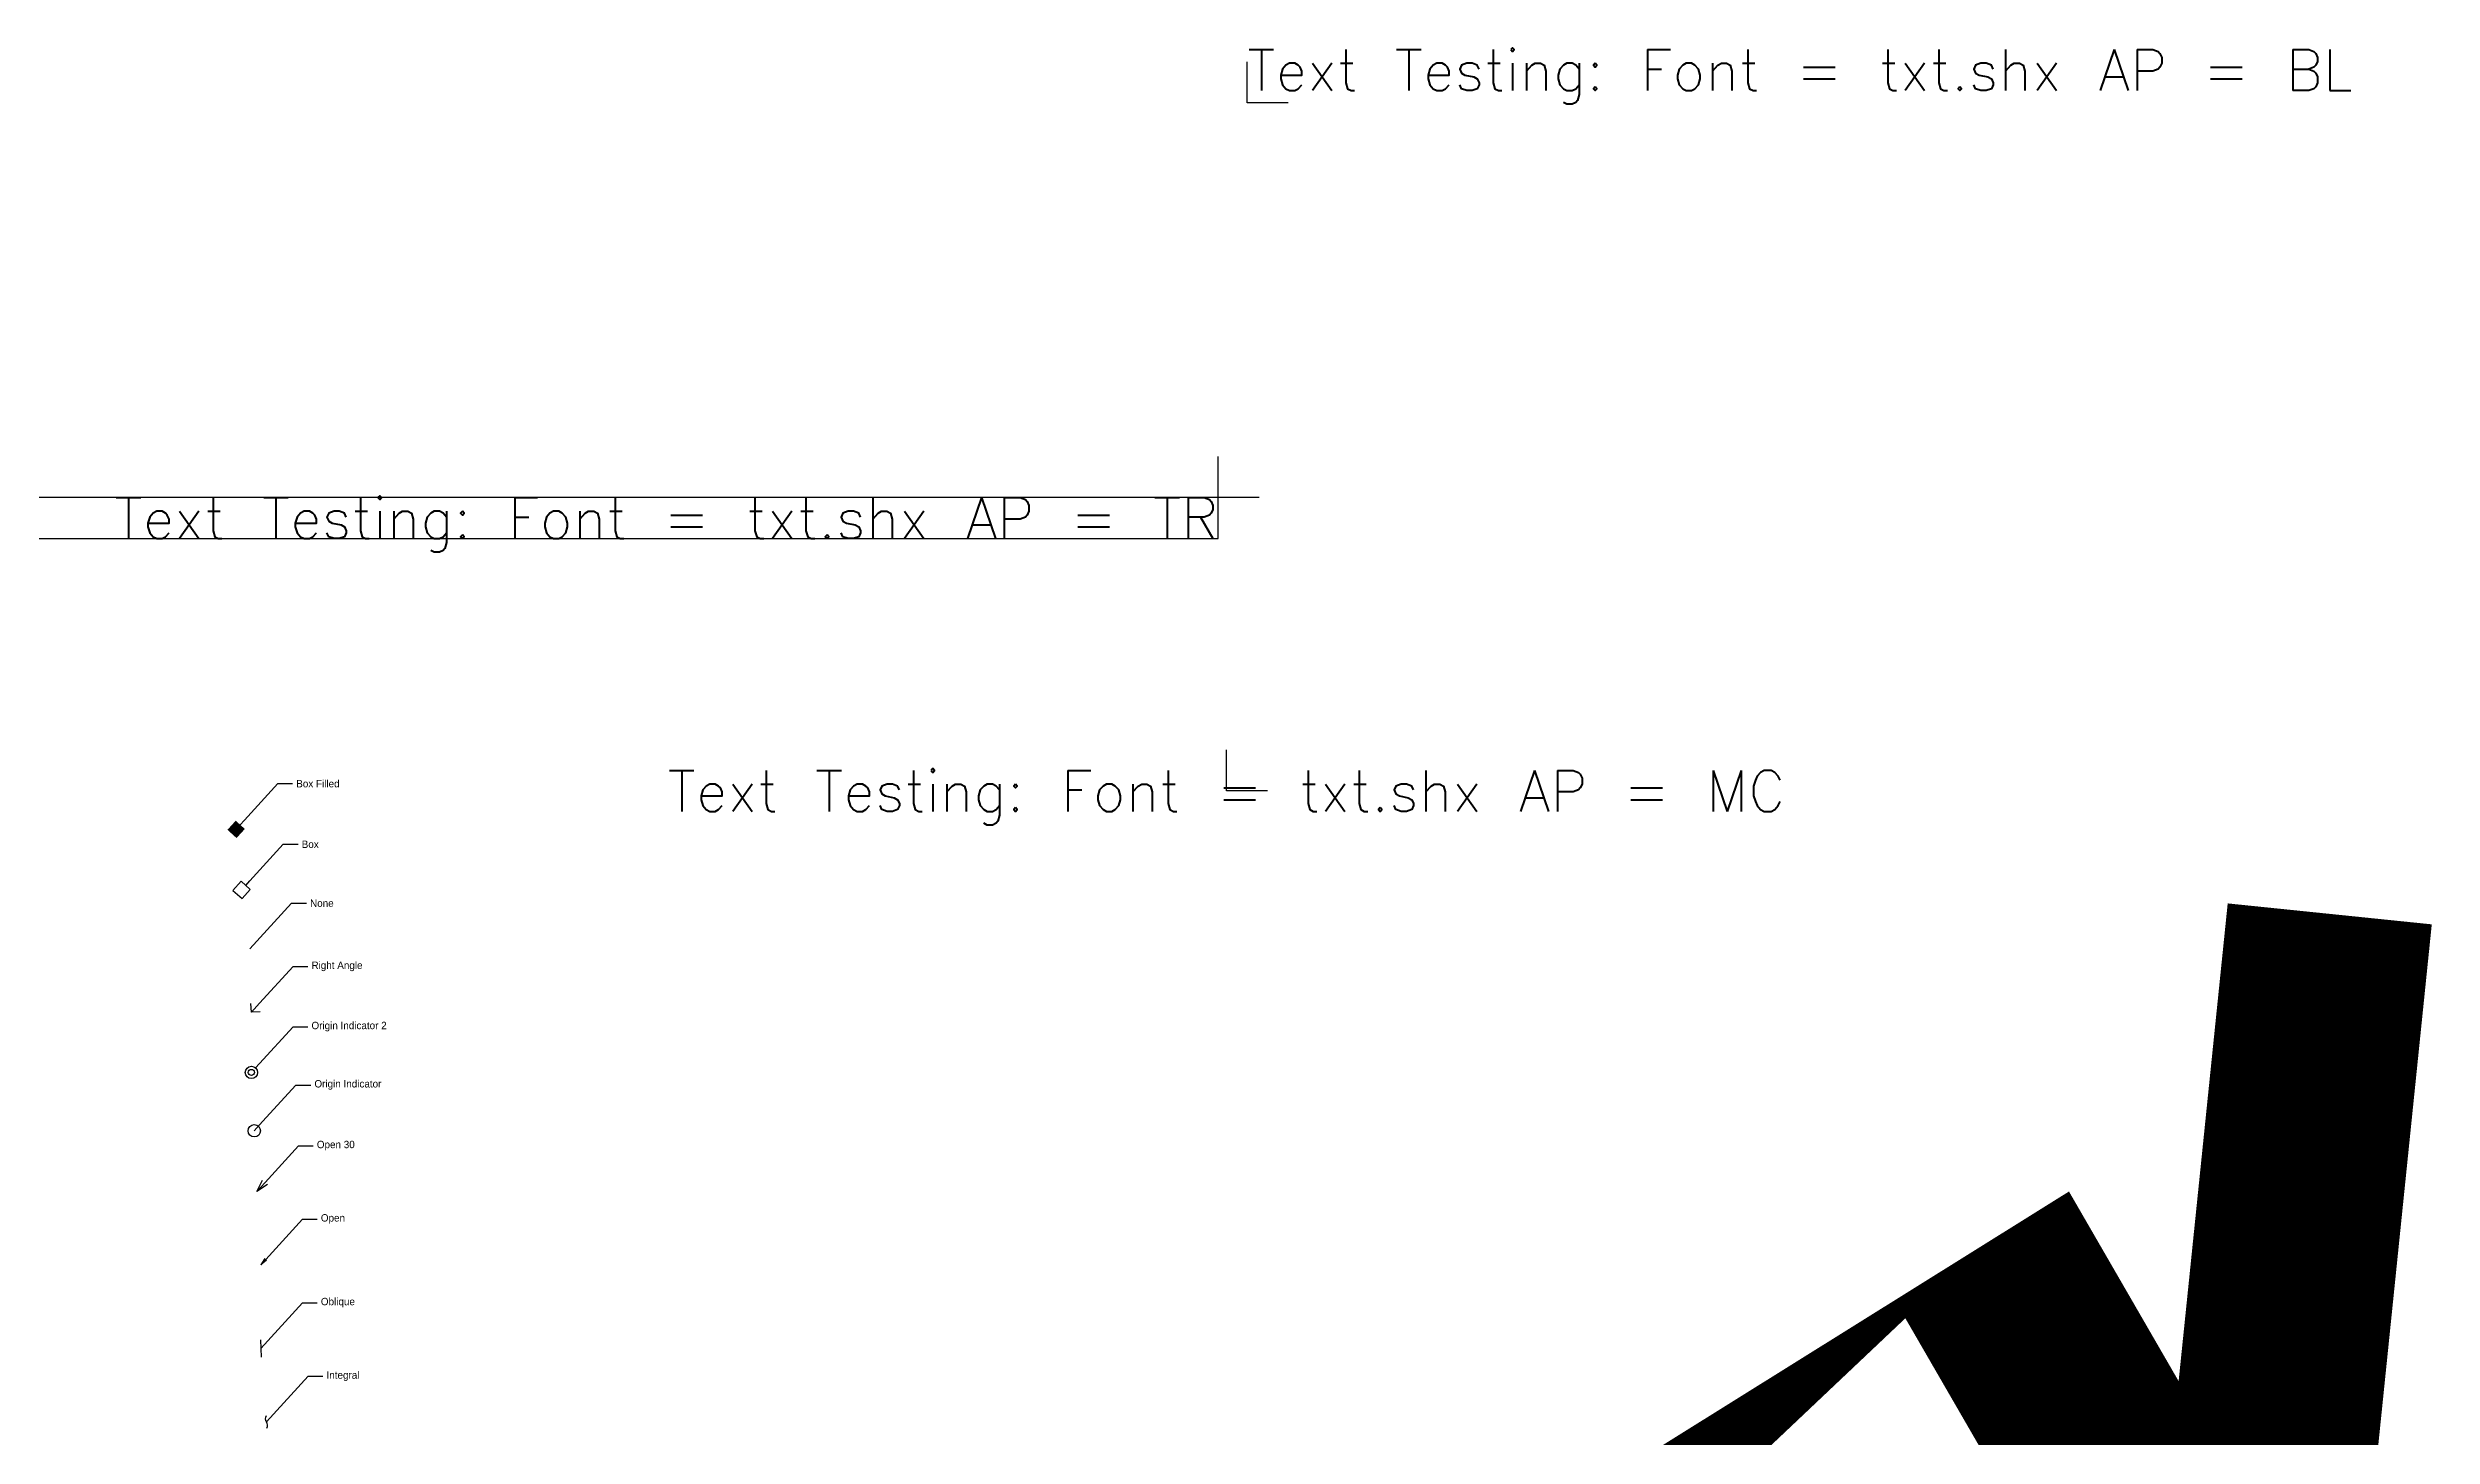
# Model space of a CAD drawing. Header units: inches. Extents: x -39 to 128, y 2 to 78.
# Drawn here: x 23.9 to 82, y 44.3 to 78.1 of the extents above; entities that cross this region are included whole.
import ezdxf
from ezdxf import colors
from ezdxf.entities.mleader import LeaderData, LeaderLine
from ezdxf.enums import TextEntityAlignment as Align
from ezdxf.math import Vec2, Vec3

# ---------------------------------------------------------------- set-up
doc = ezdxf.new("R2010")
doc.units = ezdxf.units.IN
doc.header["$MEASUREMENT"] = 0
doc.layers.add('Mleader ArrowType Testing', color=250, linetype='Continuous')
doc.layers.add('Test', color=3, linetype='Continuous')
doc.styles.add('txt.shx', font='txt.shx')

# ---------------------------------------------------------------- blocks, each defined once
blk = doc.blocks.new('_Integral')
at = {"color": 0, "linetype": 'ByBlock', "lineweight": -2}
for centre, start, end in [((0.44, -0.09), 102, 168), ((-0.44, 0.09), 282, 348)]:
    blk.add_arc(centre, 0.454, start, end, dxfattribs=at)
blk = doc.blocks.new('_Oblique')
at = {"color": 0, "linetype": 'ByBlock', "lineweight": -2}
blk.add_line((-0.5, -0.5), (0.5, 0.5), dxfattribs=at)
blk = doc.blocks.new('_Open')
at = {"color": 0, "linetype": 'ByBlock', "lineweight": -2}
for p, q in [((-1, 0.17), (0, 0)), ((-1, -0.17), (0, 0)), ((0, 0), (-1, 0))]:
    blk.add_line(p, q, dxfattribs=at)
blk = doc.blocks.new('_Open30')
at = {"color": 0, "linetype": 'ByBlock', "lineweight": -2}
for p, q in [((-1, 0.27), (0, 0)), ((0, 0), (-1, -0.27)), ((0, 0), (-1, 0))]:
    blk.add_line(p, q, dxfattribs=at)
blk = doc.blocks.new('_Origin')
at = {"color": 0, "linetype": 'ByBlock', "lineweight": -2}
blk.add_line((0, 0), (-1, 0), dxfattribs=at)
blk.add_circle((0, 0), 0.5, dxfattribs=at)
blk = doc.blocks.new('_Origin2')
at = {"color": 0, "linetype": 'ByBlock', "lineweight": -2}
blk.add_line((-0.5, 0), (-1, 0), dxfattribs=at)
for radius in [0.5, 0.25]:
    blk.add_circle((0, 0), radius, dxfattribs=at)
blk = doc.blocks.new('_Open90')
at = {"color": 0, "linetype": 'ByBlock', "lineweight": -2}
for p, q in [((0, 0), (-1, 0)), ((-0.5, 0.5), (0, 0)), ((0, 0), (-0.5, -0.5))]:
    blk.add_line(p, q, dxfattribs=at)
blk = doc.blocks.new('_None')
blk = doc.blocks.new('_BoxBlank')
at = {"color": 0, "linetype": 'ByBlock', "lineweight": -2}
for p, q in [((-0.5, 0), (-1, 0)), ((0.5, 0.5), (-0.5, 0.5)), ((-0.5, 0.5), (-0.5, -0.5)), ((0.5, -0.5), (0.5, 0.5)), ((-0.5, -0.5), (0.5, -0.5))]:
    blk.add_line(p, q, dxfattribs=at)
blk = doc.blocks.new('_BoxFilled')
at = {"color": 0, "linetype": 'ByBlock', "lineweight": -2}
blk.add_line((-0.5, 0), (-1, 0), dxfattribs=at)
at = {"color": 0, "linetype": 'ByBlock'}
blk.add_solid([(-0.5, 0.5), (0.5, 0.5), (-0.5, -0.5), (0.5, -0.5)], dxfattribs=at)

msp = doc.modelspace()

# ---------------------------------------------------------------- linework, layer by layer
msp.add_lwpolyline([(52.385, 67.154), (18.719, 67.154), (18.719, 66.154), (52.385, 66.154)], close=True)
at = {"layer": 'Test', "color": 1}
for points in [[(54.095, 76.776), (53.095, 76.776), (53.095, 77.776)], [(53.385, 67.154), (52.385, 67.154), (52.385, 68.154)], [(53.587, 60.004), (52.587, 60.004), (52.587, 61.004)]]:
    msp.add_lwpolyline(points, dxfattribs=at)
at = {"layer": 'Test'}
msp.add_lwpolyline([(51.249, 33.646, 5, 0, 0), (71, 48.913, 5, 5, 0), (77.492, 37.681, 5, 5, 0), (79.477, 57.006, 5, 5, 0)], format="xyseb", dxfattribs=at)

# ---------------------------------------------------------------- texts
at = {"layer": 'Test', "style": 'txt.shx'}
msp.add_text('Text Testing: Font = txt.shx AP = BL', height=1, dxfattribs=at).set_placement((53.095, 76.776), align=Align.BOTTOM_LEFT)
msp.add_text('Text Testing: Font = txt.shx AP = TR', height=1, dxfattribs=at).set_placement((52.385, 67.154), align=Align.TOP_RIGHT)
msp.add_text('Text Testing: Font = txt.shx AP = MC', height=1, dxfattribs=at).set_placement((52.587, 60.004), align=Align.MIDDLE_CENTER)

# ---------------------------------------------------------------- leaders
at = {"layer": 'Mleader ArrowType Testing'}
ml = msp.add_multileader_mtext('Standard', dxfattribs=at)
ml.set_content('Box Filled', color=256)
ml.set_leader_properties()
ml.set_arrow_properties(name='BOXFILLED')
ml.build(insert=Vec2(0, 0))
ml.multileader.update_dxf_attribs({"text_right_attachment_type": 6, "dogleg_length": 0.36, "arrow_head_size": 0.3})
ctx = ml.context
ctx.base_point, ctx.char_height, ctx.arrow_head_size, ctx.landing_gap_size, ctx.plane_origin = Vec3(29.826, 60.181), 0.18, 0.3, 0.09, Vec3(28.451, 59.066)
ctx.right_attachment = 6
notes = []
notes.append((ctx, [(0, (1, 1, 0), (29.466, 60.181), (1, 0), 0.36, [(0, [(28.451, 59.066)], 0, [])])]))
ctx.mtext.insert, ctx.mtext.flow_direction = Vec3(29.916, 60.271), 5
ml = msp.add_multileader_mtext('Standard', dxfattribs=at)
ml.set_content('Box', color=256)
ml.set_leader_properties()
ml.set_arrow_properties(name='BOXBLANK')
ml.build(insert=Vec2(0, 0))
ml.multileader.update_dxf_attribs({"text_right_attachment_type": 6, "dogleg_length": 0.36, "arrow_head_size": 0.3})
ctx = ml.context
ctx.base_point, ctx.char_height, ctx.arrow_head_size, ctx.landing_gap_size, ctx.plane_origin = Vec3(29.96, 58.703), 0.18, 0.3, 0.09, Vec3(28.585, 57.589)
ctx.right_attachment = 6
notes.append((ctx, [(0, (1, 1, 0), (29.6, 58.703), (1, 0), 0.36, [(0, [(28.585, 57.589)], 0, [])])]))
ctx.mtext.insert, ctx.mtext.flow_direction = Vec3(30.05, 58.793), 5
ml = msp.add_multileader_mtext('Standard', dxfattribs=at)
ml.set_content('None', color=256)
ml.set_leader_properties()
ml.set_arrow_properties(name='NONE')
ml.build(insert=Vec2(0, 0))
ml.multileader.update_dxf_attribs({"text_right_attachment_type": 6, "dogleg_length": 0.36, "arrow_head_size": 0.3})
ctx = ml.context
ctx.base_point, ctx.char_height, ctx.arrow_head_size, ctx.landing_gap_size, ctx.plane_origin = Vec3(30.162, 57.267), 0.18, 0.3, 0.09, Vec3(28.787, 56.152)
ctx.right_attachment = 6
notes.append((ctx, [(0, (1, 1, 0), (29.802, 57.267), (1, 0), 0.36, [(0, [(28.787, 56.152)], 0, [])])]))
ctx.mtext.insert, ctx.mtext.flow_direction = Vec3(30.252, 57.357), 5
ml = msp.add_multileader_mtext('Standard', dxfattribs=at)
ml.set_content('Right Angle', color=256)
ml.set_leader_properties()
ml.set_arrow_properties(name='OPEN90')
ml.build(insert=Vec2(0, 0))
ml.multileader.update_dxf_attribs({"text_right_attachment_type": 6, "dogleg_length": 0.36, "arrow_head_size": 0.3})
ctx = ml.context
ctx.base_point, ctx.char_height, ctx.arrow_head_size, ctx.landing_gap_size, ctx.plane_origin = Vec3(30.197, 55.723), 0.18, 0.3, 0.09, Vec3(28.822, 54.608)
ctx.right_attachment = 6
notes.append((ctx, [(0, (1, 1, 0), (29.837, 55.723), (1, 0), 0.36, [(0, [(28.822, 54.608)], 0, [])])]))
ctx.mtext.insert, ctx.mtext.flow_direction = Vec3(30.287, 55.843), 5
ml = msp.add_multileader_mtext('Standard', dxfattribs=at)
ml.set_content('Origin Indicator 2', color=256)
ml.set_leader_properties()
ml.set_arrow_properties(name='ORIGIN2')
ml.build(insert=Vec2(0, 0))
ml.multileader.update_dxf_attribs({"text_right_attachment_type": 6, "dogleg_length": 0.36, "arrow_head_size": 0.3})
ctx = ml.context
ctx.base_point, ctx.char_height, ctx.arrow_head_size, ctx.landing_gap_size, ctx.plane_origin = Vec3(30.197, 54.255), 0.18, 0.3, 0.09, Vec3(28.822, 53.14)
ctx.right_attachment = 6
notes.append((ctx, [(0, (1, 1, 0), (29.837, 54.255), (1, 0), 0.36, [(0, [(28.822, 53.14)], 0, [])])]))
ctx.mtext.insert, ctx.mtext.flow_direction = Vec3(30.287, 54.375), 5
ml = msp.add_multileader_mtext('Standard', dxfattribs=at)
ml.set_content('Origin Indicator', color=256)
ml.set_leader_properties()
ml.set_arrow_properties(name='ORIGIN')
ml.build(insert=Vec2(0, 0))
ml.multileader.update_dxf_attribs({"text_right_attachment_type": 6, "dogleg_length": 0.36, "arrow_head_size": 0.3})
ctx = ml.context
ctx.base_point, ctx.char_height, ctx.arrow_head_size, ctx.landing_gap_size, ctx.plane_origin = Vec3(30.269, 52.834), 0.18, 0.3, 0.09, Vec3(28.894, 51.719)
ctx.right_attachment = 6
notes.append((ctx, [(0, (1, 1, 0), (29.909, 52.834), (1, 0), 0.36, [(0, [(28.894, 51.719)], 0, [])])]))
ctx.mtext.insert, ctx.mtext.flow_direction = Vec3(30.359, 52.954), 5
ml = msp.add_multileader_mtext('Standard', dxfattribs=at)
ml.set_content('Open 30', color=256)
ml.set_leader_properties()
ml.set_arrow_properties(name='OPEN30')
ml.build(insert=Vec2(0, 0))
ml.multileader.update_dxf_attribs({"text_right_attachment_type": 6, "dogleg_length": 0.36, "arrow_head_size": 0.3})
ctx = ml.context
ctx.base_point, ctx.char_height, ctx.arrow_head_size, ctx.landing_gap_size, ctx.plane_origin = Vec3(30.328, 51.354), 0.18, 0.3, 0.09, Vec3(28.953, 50.239)
ctx.right_attachment = 6
notes.append((ctx, [(0, (1, 1, 0), (29.968, 51.354), (1, 0), 0.36, [(0, [(28.953, 50.239)], 0, [])])]))
ctx.mtext.insert, ctx.mtext.flow_direction = Vec3(30.418, 51.474), 5
ml = msp.add_multileader_mtext('Standard', dxfattribs=at)
ml.set_content('Open', color=256)
ml.set_leader_properties()
ml.set_arrow_properties(name='OPEN')
ml.build(insert=Vec2(0, 0))
ml.multileader.update_dxf_attribs({"text_right_attachment_type": 6, "dogleg_length": 0.36, "arrow_head_size": 0.18})
ctx = ml.context
ctx.base_point, ctx.char_height, ctx.arrow_head_size, ctx.landing_gap_size, ctx.plane_origin = Vec3(30.426, 49.565), 0.18, 0.18, 0.09, Vec3(29.051, 48.45)
ctx.right_attachment = 6
notes.append((ctx, [(0, (1, 1, 0), (30.066, 49.565), (1, 0), 0.36, [(0, [(29.051, 48.45)], 0, [])])]))
ctx.mtext.insert, ctx.mtext.flow_direction = Vec3(30.516, 49.685), 5
ml = msp.add_multileader_mtext('Standard', dxfattribs=at)
ml.set_content('Oblique', color=256)
ml.set_leader_properties()
ml.set_arrow_properties(name='OBLIQUE')
ml.build(insert=Vec2(0, 0))
ml.multileader.update_dxf_attribs({"text_right_attachment_type": 6, "dogleg_length": 0.36, "arrow_head_size": 0.3})
ctx = ml.context
ctx.base_point, ctx.char_height, ctx.arrow_head_size, ctx.landing_gap_size, ctx.plane_origin = Vec3(30.426, 47.525), 0.18, 0.3, 0.09, Vec3(29.051, 46.41)
ctx.right_attachment = 6
notes.append((ctx, [(0, (1, 1, 0), (30.066, 47.525), (1, 0), 0.36, [(0, [(29.051, 46.41)], 0, [])])]))
ctx.mtext.insert, ctx.mtext.flow_direction = Vec3(30.516, 47.645), 5
ml = msp.add_multileader_mtext('Standard', dxfattribs=at)
ml.set_content('Integral', color=256)
ml.set_leader_properties()
ml.set_arrow_properties(name='INTEGRAL')
ml.build(insert=Vec2(0, 0))
ml.multileader.update_dxf_attribs({"text_right_attachment_type": 6, "dogleg_length": 0.36, "arrow_head_size": 0.3})
ctx = ml.context
ctx.base_point, ctx.char_height, ctx.arrow_head_size, ctx.landing_gap_size, ctx.plane_origin = Vec3(30.564, 45.733), 0.18, 0.3, 0.09, Vec3(29.189, 44.619)
ctx.right_attachment = 6
notes.append((ctx, [(0, (1, 1, 0), (30.204, 45.733), (1, 0), 0.36, [(0, [(29.189, 44.619)], 0, [])])]))
ctx.mtext.insert, ctx.mtext.flow_direction = Vec3(30.654, 45.853), 5
for ctx, leaders in notes:
    for number, flags, end, landing, length, lines in leaders:
        leader = LeaderData()
        leader.index, (leader.has_last_leader_line, leader.has_dogleg_vector, leader.attachment_direction) = number, flags
        leader.last_leader_point, leader.dogleg_vector, leader.dogleg_length = Vec3(end), Vec3(landing), length
        for number, points, colour, breaks in lines:
            line = LeaderLine()
            line.index, line.vertices, line.color, line.breaks = number, Vec3.list(points), colors.encode_raw_color(colour), breaks
            leader.lines.append(line)
        ctx.leaders.append(leader)

doc.saveas('drawing.dxf')
